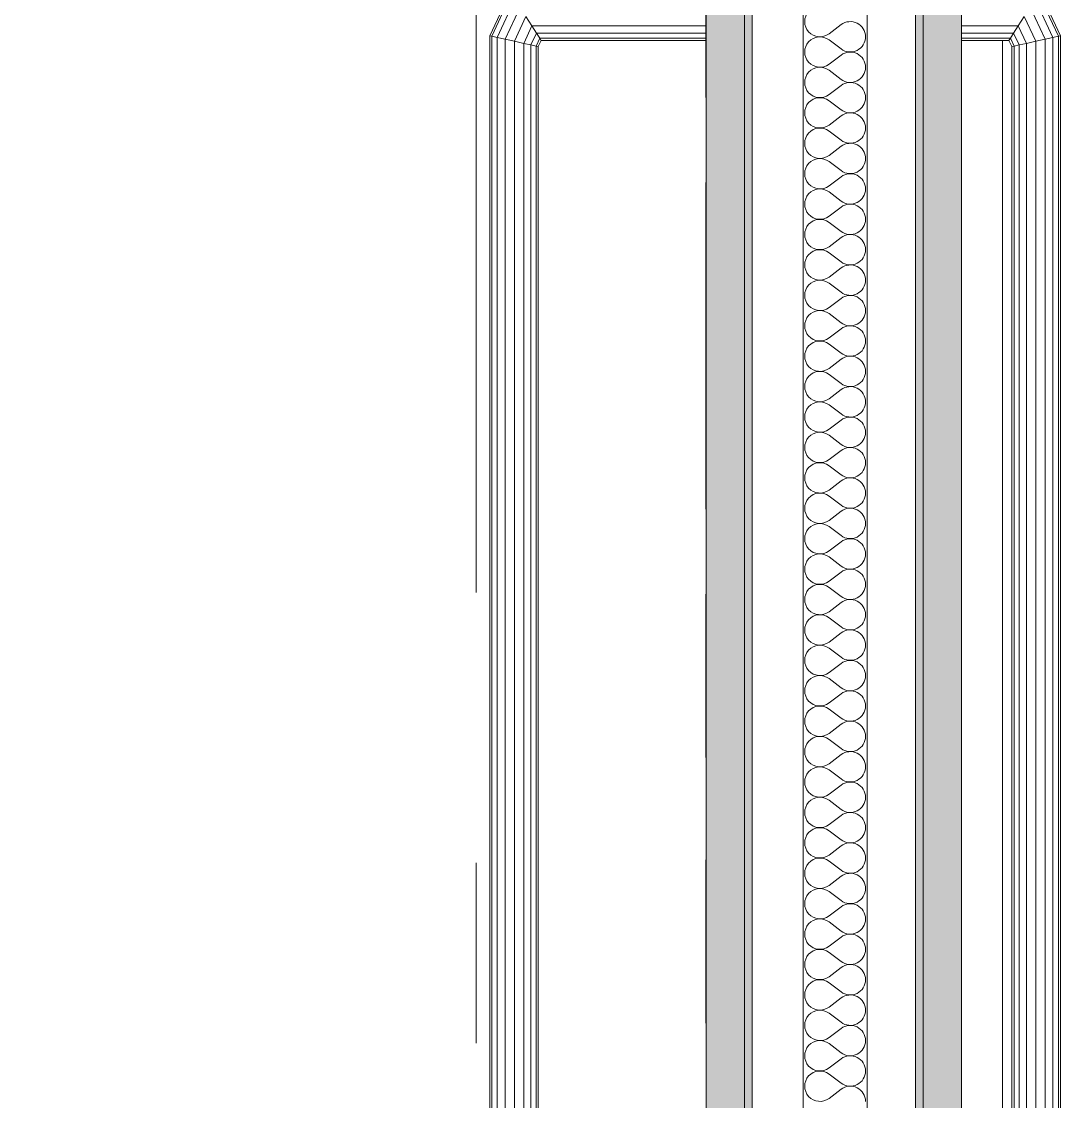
# Model space of a CAD drawing. Header units: millimetres. Extents: x -48147 to 1436659, y -488302 to 18123.
# Drawn here: x 1417157.6 to 1417564.1, y -474028 to -473605.4 of the extents above; entities that cross this region are included whole.
import ezdxf
from ezdxf.enums import TextEntityAlignment as Align

# ---------------------------------------------------------------- set-up
doc = ezdxf.new("R2010")
doc.units = ezdxf.units.MM
doc.header["$MEASUREMENT"] = 0
doc.linetypes.add('Double Dashed', pattern=[546.805537, 264.583325, -105.833328, 70.555556, -105.833328])
doc.linetypes.add('Wipeout_Contour', pattern=[1000, 0, -1000])
for name, color, linetype in [('New_A-15-MG_Structural_Grid_Phase_2', 7, 'Continuous'), ('New_A-25-M_Wall_Int', 7, 'Continuous'), ('New_ArchiCAD Doors', 7, 'Continuous')]:
    doc.layers.add(name, color=color, linetype=linetype)
for name, color, linetype, lineweight, true_color in [('New_A-15-MG_Structural_Grid_Phase_2_Pen_No__222', 7, 'Continuous', 13, 0x65af33), ('New_A-25-M_Wall_Int_Pen_No__107', 7, 'Continuous', 15, 0xa6a6a6), ('New_ArchiCAD Doors_Pen_No__63', 7, 'Continuous', 20, 0x606060)]:
    doc.layers.add(name, color=color, linetype=linetype, lineweight=lineweight, true_color=true_color)
for name, color, linetype, lineweight in [('New_A-25-M_Wall_Int_Pen_No__1', 7, 'Continuous', 13), ('New_ArchiCAD Doors_Pen_No__3', 7, 'Continuous', 18), ('New_ArchiCAD Doors_Pen_No__93', 8, 'Continuous', 13)]:
    doc.layers.add(name, color=color, linetype=linetype, lineweight=lineweight)
doc.styles.add('GENERATED_STYLE_2', font='')
doc.styles.get('GENERATED_STYLE_2').set_extended_font_data('Swis721 BT')

# ---------------------------------------------------------------- blocks, each defined once
blk = doc.blocks.new('Section Elem_195_2', base_point=(1424163.9, -483032.8))
at = {"color": 254, "linetype": 'Wipeout_Contour', "lineweight": 0, "ltscale": 50714756.42789823}
blk.add_wipeout([(1413335.43, -471907.8), (1417385.43, -471907.8), (1417385.43, -471932.8), (1413335.43, -471932.8), (1413335.43, -474014.8), (1413356.75, -474014.8), (1413356.75, -474032.8), (1413335.43, -474032.8), (1413335.43, -474932.8), (1417425.43, -474932.8), (1417425.43, -474232.8), (1417348.78, -474232.8), (1417340.76, -474215.61), (1417340.76, -473610.98), (1417348.78, -473593.8), (1417425.43, -473593.8), (1417425.43, -471639.4), (1413462.32, -471639.4), (1413462.32, -471627.6), (1417425.43, -471627.6), (1417425.43, -471344.6), (1413462.32, -471344.6), (1413462.32, -471332.8), (1413412.14, -471332.8), (1413412.14, -471347.8), (1413349.94, -471347.8), (1413342.73, -471350.78), (1413339.74, -471358), (1413339.74, -471765.6), (1413342.73, -471772.81), (1413349.94, -471775.8), (1413412.14, -471775.8), (1413412.14, -471790.8), (1413335.43, -471790.8)], dxfattribs=at).dxf.layer = 'New_A-25-M_Wall_Int'
at = {"color": 254, "linetype": 'Wipeout_Contour', "lineweight": 0, "ltscale": 8967072.065505432}
blk.add_wipeout([(1417360.88, -473612.79), (1417359.76, -473615.19), (1417359.76, -474211.4), (1417360.88, -474213.8), (1417425.43, -474213.8), (1417425.43, -473612.79)], dxfattribs=at).dxf.layer = 'New_A-25-M_Wall_Int'
blk = doc.blocks.new('Section Elem_339_2', base_point=(1424163.9, -483032.8))
at = {"color": 254, "linetype": 'Wipeout_Contour', "lineweight": 0, "ltscale": 5978621.79790638}
blk.add_wipeout([(1417525.43, -474213.8), (1417541.43, -474213.8), (1417541.43, -473612.79), (1417525.43, -473612.79)], dxfattribs=at).dxf.layer = 'New_ArchiCAD Doors'
at = {"layer": 'New_ArchiCAD Doors_Pen_No__63', "linetype": 'Continuous'}
blk.add_line((1417541.43, -474213.8), (1417541.43, -473612.79), dxfattribs=at)
blk = doc.blocks.new('Section Elem_340_2', base_point=(1424163.9, -483032.8))
at = {"layer": 'New_ArchiCAD Doors_Pen_No__3', "linetype": 'Continuous'}
for p, q in [((1417425.33, -473668.34), (1417425.33, -473732.3)), ((1417425.33, -473796.26), (1417425.33, -473732.3)), ((1417425.33, -473893.47), (1417425.33, -473829.51)), ((1417425.33, -473997.41), (1417425.33, -473933.45))]:
    blk.add_line(p, q, dxfattribs=at)
at = {"color": 254, "linetype": 'Wipeout_Contour', "lineweight": 0, "ltscale": 5977897.92496952}
blk.add_wipeout([(1417343.67, -473611.63), (1417341.55, -473611.16), (1417341.55, -474215.44), (1417343.67, -474214.97)], dxfattribs=at).dxf.layer = 'New_ArchiCAD Doors'
at = {"color": 254, "linetype": 'Wipeout_Contour', "lineweight": 0, "ltscale": 5978731.112184874}
blk.add_wipeout([(1417563.3, -473611.16), (1417561.18, -473611.63), (1417561.18, -474214.97), (1417563.3, -474215.44)], dxfattribs=at).dxf.layer = 'New_ArchiCAD Doors'
at = {"color": 254, "linetype": 'Wipeout_Contour', "lineweight": 0, "ltscale": 5977920.69174818}
blk.add_wipeout([(1417346.79, -474214.27), (1417350.44, -474213.47), (1417350.44, -473613.13), (1417346.79, -473612.32)], dxfattribs=at).dxf.layer = 'New_ArchiCAD Doors'
at = {"color": 254, "linetype": 'Wipeout_Contour', "lineweight": 0, "ltscale": 5977961.348977707}
blk.add_wipeout([(1417358.9, -474211.59), (1417359.76, -474211.4), (1417359.76, -473615.19), (1417358.9, -473615)], dxfattribs=at).dxf.layer = 'New_ArchiCAD Doors'
at = {"color": 254, "linetype": 'Wipeout_Contour', "lineweight": 0, "ltscale": 5978667.68191122}
blk.add_wipeout([(1417545.95, -474211.59), (1417545.95, -473615), (1417545.09, -473615.19), (1417545.09, -474211.4)], dxfattribs=at).dxf.layer = 'New_ArchiCAD Doors'
at = {"color": 254, "linetype": 'Wipeout_Contour', "lineweight": 0, "ltscale": 5978708.343135097}
blk.add_wipeout([(1417558.07, -474214.27), (1417558.07, -473612.32), (1417554.42, -473613.13), (1417554.42, -474213.47)], dxfattribs=at).dxf.layer = 'New_ArchiCAD Doors'
at = {"color": 254, "linetype": 'Wipeout_Contour', "lineweight": 0, "ltscale": 5977892.412732051}
blk.add_wipeout([(1417340.76, -474215.61), (1417341.55, -474215.44), (1417341.55, -473611.16), (1417340.76, -473610.98)], dxfattribs=at).dxf.layer = 'New_ArchiCAD Doors'
at = {"color": 254, "linetype": 'Wipeout_Contour', "lineweight": 0, "ltscale": 5977907.855240518}
blk.add_wipeout([(1417343.67, -473611.63), (1417343.67, -474214.97), (1417346.79, -474214.27), (1417346.79, -473612.32)], dxfattribs=at).dxf.layer = 'New_ArchiCAD Doors'
at = {"color": 254, "linetype": 'Wipeout_Contour', "lineweight": 0, "ltscale": 5978721.180922418}
blk.add_wipeout([(1417561.18, -473611.63), (1417558.07, -473612.32), (1417558.07, -474214.27), (1417561.18, -474214.97)], dxfattribs=at).dxf.layer = 'New_ArchiCAD Doors'
at = {"color": 254, "linetype": 'Wipeout_Contour', "lineweight": 0, "ltscale": 5978736.624982546}
blk.add_wipeout([(1417564.09, -474215.61), (1417564.09, -473610.98), (1417563.3, -473611.16), (1417563.3, -474215.44)], dxfattribs=at).dxf.layer = 'New_ArchiCAD Doors'
at = {"color": 254, "linetype": 'Wipeout_Contour', "lineweight": 0, "ltscale": 5977955.958427088}
blk.add_wipeout([(1417356.92, -474212.03), (1417358.9, -474211.59), (1417358.9, -473615), (1417356.92, -473614.56)], dxfattribs=at).dxf.layer = 'New_ArchiCAD Doors'
at = {"color": 254, "linetype": 'Wipeout_Contour', "lineweight": 0, "ltscale": 5978673.072985862}
blk.add_wipeout([(1417547.94, -474212.03), (1417547.94, -473614.56), (1417545.95, -473615), (1417545.95, -474211.59)], dxfattribs=at).dxf.layer = 'New_ArchiCAD Doors'
at = {"color": 254, "linetype": 'Wipeout_Contour', "lineweight": 0, "ltscale": 5977583.707949805}
blk.add_wipeout([(1417360.88, -473612.79), (1417360.33, -473611.93), (1417358.9, -473615), (1417359.76, -473615.19)], dxfattribs=at).dxf.layer = 'New_ArchiCAD Doors'
at = {"color": 254, "linetype": 'Wipeout_Contour', "lineweight": 0, "ltscale": 5978285.546329821}
blk.add_wipeout([(1417543.97, -473612.79), (1417545.09, -473615.19), (1417545.95, -473615), (1417544.52, -473611.93)], dxfattribs=at).dxf.layer = 'New_ArchiCAD Doors'
at = {"color": 254, "linetype": 'Wipeout_Contour', "lineweight": 0, "ltscale": 5977707.428157729}
blk.add_wipeout([(1417425.43, -473612.79), (1417425.43, -473611.93), (1417360.33, -473611.93), (1417360.88, -473612.79)], dxfattribs=at).dxf.layer = 'New_ArchiCAD Doors'
at = {"color": 254, "linetype": 'Wipeout_Contour', "lineweight": 0, "ltscale": 5978245.505256521}
blk.add_wipeout([(1417525.43, -473612.79), (1417543.97, -473612.79), (1417544.52, -473611.93), (1417525.43, -473611.93)], dxfattribs=at).dxf.layer = 'New_ArchiCAD Doors'
at = {"color": 254, "linetype": 'Wipeout_Contour', "lineweight": 0, "ltscale": 5977946.774428986}
blk.add_wipeout([(1417354.06, -474212.66), (1417356.92, -474212.03), (1417356.92, -473614.56), (1417354.06, -473613.93)], dxfattribs=at).dxf.layer = 'New_ArchiCAD Doors'
at = {"color": 254, "linetype": 'Wipeout_Contour', "lineweight": 0, "ltscale": 5978682.257881073}
blk.add_wipeout([(1417550.8, -474212.66), (1417550.8, -473613.93), (1417547.94, -473614.56), (1417547.94, -474212.03)], dxfattribs=at).dxf.layer = 'New_ArchiCAD Doors'
at = {"color": 254, "linetype": 'Wipeout_Contour', "lineweight": 0, "ltscale": 5977703.899428399}
blk.add_wipeout([(1417360.33, -473611.93), (1417425.43, -473611.93), (1417425.43, -473609.95), (1417359.07, -473609.95)], dxfattribs=at).dxf.layer = 'New_ArchiCAD Doors'
at = {"color": 254, "linetype": 'Wipeout_Contour', "lineweight": 0, "ltscale": 5978245.45287524}
blk.add_wipeout([(1417525.43, -473611.93), (1417544.52, -473611.93), (1417545.78, -473609.95), (1417525.43, -473609.95)], dxfattribs=at).dxf.layer = 'New_ArchiCAD Doors'
at = {"color": 254, "linetype": 'Wipeout_Contour', "lineweight": 0, "ltscale": 5977934.480254441}
blk.add_wipeout([(1417350.44, -474213.47), (1417354.06, -474212.66), (1417354.06, -473613.93), (1417350.44, -473613.13)], dxfattribs=at).dxf.layer = 'New_ArchiCAD Doors'
at = {"color": 254, "linetype": 'Wipeout_Contour', "lineweight": 0, "ltscale": 5978694.553264665}
blk.add_wipeout([(1417554.42, -473613.13), (1417550.8, -473613.93), (1417550.8, -474212.66), (1417554.42, -474213.47)], dxfattribs=at).dxf.layer = 'New_ArchiCAD Doors'
at = {"color": 254, "linetype": 'Wipeout_Contour', "lineweight": 0, "ltscale": 5977578.176144824}
blk.add_wipeout([(1417358.9, -473615), (1417360.33, -473611.93), (1417359.07, -473609.95), (1417356.92, -473614.56)], dxfattribs=at).dxf.layer = 'New_ArchiCAD Doors'
at = {"color": 254, "linetype": 'Wipeout_Contour', "lineweight": 0, "ltscale": 5978288.940858656}
blk.add_wipeout([(1417545.95, -473615), (1417547.94, -473614.56), (1417545.78, -473609.95), (1417544.52, -473611.93)], dxfattribs=at).dxf.layer = 'New_ArchiCAD Doors'
at = {"color": 254, "linetype": 'Wipeout_Contour', "lineweight": 0, "ltscale": 5977568.784158335}
blk.add_wipeout([(1417354.06, -473613.93), (1417356.92, -473614.56), (1417359.07, -473609.95), (1417357.25, -473607.09)], dxfattribs=at).dxf.layer = 'New_ArchiCAD Doors'
at = {"color": 254, "linetype": 'Wipeout_Contour', "lineweight": 0, "ltscale": 5978294.578899813}
blk.add_wipeout([(1417550.8, -473613.93), (1417547.61, -473607.09), (1417545.78, -473609.95), (1417547.94, -473614.56)], dxfattribs=at).dxf.layer = 'New_ArchiCAD Doors'
at = {"layer": 'New_ArchiCAD Doors_Pen_No__93', "linetype": 'Continuous'}
for p, q in [((1417359.76, -473615.19), (1417360.88, -473612.79)), ((1417359.76, -474211.4), (1417359.76, -473615.19)), ((1417360.88, -473612.79), (1417425.43, -473612.79)), ((1417543.97, -473612.79), (1417525.43, -473612.79)), ((1417545.09, -473615.19), (1417543.97, -473612.79)), ((1417545.09, -474211.4), (1417545.09, -473615.19))]:
    blk.add_line(p, q, dxfattribs=at)
at = {"color": 254, "linetype": 'Wipeout_Contour', "lineweight": 0, "ltscale": 5977556.214615133}
blk.add_wipeout([(1417350.44, -473613.13), (1417354.06, -473613.93), (1417357.25, -473607.09), (1417354.94, -473603.47)], dxfattribs=at).dxf.layer = 'New_ArchiCAD Doors'
at = {"color": 254, "linetype": 'Wipeout_Contour', "lineweight": 0, "ltscale": 5978302.111514271}
blk.add_wipeout([(1417547.61, -473607.09), (1417550.8, -473613.93), (1417554.42, -473613.13), (1417549.91, -473603.47)], dxfattribs=at).dxf.layer = 'New_ArchiCAD Doors'
at = {"layer": 'New_ArchiCAD Doors_Pen_No__93', "linetype": 'Continuous'}
for p, q in [((1417358.9, -474211.59), (1417358.9, -473615)), ((1417359.76, -473615.19), (1417358.9, -473615)), ((1417545.09, -473615.19), (1417545.95, -473615)), ((1417545.95, -474211.59), (1417545.95, -473615))]:
    blk.add_line(p, q, dxfattribs=at)
at = {"color": 254, "linetype": 'Wipeout_Contour', "lineweight": 0, "ltscale": 5977542.123532491}
blk.add_wipeout([(1417346.79, -473612.32), (1417350.44, -473613.13), (1417354.94, -473603.47), (1417352.62, -473599.82)], dxfattribs=at).dxf.layer = 'New_ArchiCAD Doors'
at = {"color": 254, "linetype": 'Wipeout_Contour', "lineweight": 0, "ltscale": 5978310.538106339}
blk.add_wipeout([(1417549.91, -473603.47), (1417554.42, -473613.13), (1417558.07, -473612.32), (1417552.24, -473599.82)], dxfattribs=at).dxf.layer = 'New_ArchiCAD Doors'
at = {"color": 254, "linetype": 'Wipeout_Contour', "lineweight": 0, "ltscale": 5977697.897296164}
blk.add_wipeout([(1417359.07, -473609.95), (1417425.43, -473609.95), (1417425.43, -473607.09), (1417357.25, -473607.09)], dxfattribs=at).dxf.layer = 'New_ArchiCAD Doors'
at = {"color": 254, "linetype": 'Wipeout_Contour', "lineweight": 0, "ltscale": 5978245.328891271}
blk.add_wipeout([(1417525.43, -473609.95), (1417545.78, -473609.95), (1417547.61, -473607.09), (1417525.43, -473607.09)], dxfattribs=at).dxf.layer = 'New_ArchiCAD Doors'
at = {"layer": 'New_ArchiCAD Doors_Pen_No__93', "linetype": 'Continuous'}
for p, q in [((1417356.92, -473614.56), (1417359.07, -473609.95)), ((1417358.9, -473615), (1417360.33, -473611.93)), ((1417360.33, -473611.93), (1417359.07, -473609.95)), ((1417359.07, -473609.95), (1417425.43, -473609.95)), ((1417360.88, -473612.79), (1417360.33, -473611.93)), ((1417360.33, -473611.93), (1417425.43, -473611.93)), ((1417545.78, -473609.95), (1417525.43, -473609.95)), ((1417544.52, -473611.93), (1417525.43, -473611.93)), ((1417543.97, -473612.79), (1417544.52, -473611.93)), ((1417544.52, -473611.93), (1417545.78, -473609.95)), ((1417545.95, -473615), (1417544.52, -473611.93)), ((1417547.94, -473614.56), (1417545.78, -473609.95)), ((1417356.92, -474212.03), (1417356.92, -473614.56)), ((1417358.9, -473615), (1417356.92, -473614.56)), ((1417545.95, -473615), (1417547.94, -473614.56)), ((1417547.94, -474212.03), (1417547.94, -473614.56))]:
    blk.add_line(p, q, dxfattribs=at)
at = {"color": 254, "linetype": 'Wipeout_Contour', "lineweight": 0, "ltscale": 5977529.010577207}
blk.add_wipeout([(1417343.67, -473611.63), (1417346.79, -473612.32), (1417352.62, -473599.82), (1417350.63, -473596.7)], dxfattribs=at).dxf.layer = 'New_ArchiCAD Doors'
at = {"color": 254, "linetype": 'Wipeout_Contour', "lineweight": 0, "ltscale": 5978318.374092672}
blk.add_wipeout([(1417552.24, -473599.82), (1417558.07, -473612.32), (1417561.18, -473611.63), (1417554.23, -473596.7)], dxfattribs=at).dxf.layer = 'New_ArchiCAD Doors'
at = {"color": 254, "linetype": 'Wipeout_Contour', "lineweight": 0, "ltscale": 5977689.866631036}
blk.add_wipeout([(1417425.43, -473603.47), (1417354.94, -473603.47), (1417357.25, -473607.09), (1417425.43, -473607.09)], dxfattribs=at).dxf.layer = 'New_ArchiCAD Doors'
at = {"color": 254, "linetype": 'Wipeout_Contour', "lineweight": 0, "ltscale": 5978245.148884841}
blk.add_wipeout([(1417525.43, -473607.09), (1417547.61, -473607.09), (1417549.91, -473603.47), (1417525.43, -473603.47)], dxfattribs=at).dxf.layer = 'New_ArchiCAD Doors'
at = {"layer": 'New_ArchiCAD Doors_Pen_No__3', "linetype": 'Continuous'}
blk.add_line((1417425.33, -473571.12), (1417425.33, -473635.08), dxfattribs=at)
at = {"layer": 'New_ArchiCAD Doors_Pen_No__93', "linetype": 'Continuous'}
for p, q in [((1417357.25, -473607.09), (1417354.94, -473603.47)), ((1417547.61, -473607.09), (1417549.91, -473603.47)), ((1417354.06, -473613.93), (1417357.25, -473607.09)), ((1417359.07, -473609.95), (1417357.25, -473607.09)), ((1417357.25, -473607.09), (1417425.43, -473607.09)), ((1417547.61, -473607.09), (1417525.43, -473607.09)), ((1417545.78, -473609.95), (1417547.61, -473607.09)), ((1417550.8, -473613.93), (1417547.61, -473607.09)), ((1417356.92, -473614.56), (1417354.06, -473613.93)), ((1417354.06, -473613.93), (1417354.06, -474212.66)), ((1417547.94, -473614.56), (1417550.8, -473613.93)), ((1417550.8, -473613.93), (1417550.8, -474212.66))]:
    blk.add_line(p, q, dxfattribs=at)
at = {"color": 254, "linetype": 'Wipeout_Contour', "lineweight": 0, "ltscale": 5977518.875443991}
blk.add_wipeout([(1417349.28, -473594.59), (1417341.55, -473611.16), (1417343.67, -473611.63), (1417350.63, -473596.7)], dxfattribs=at).dxf.layer = 'New_ArchiCAD Doors'
at = {"color": 254, "linetype": 'Wipeout_Contour', "lineweight": 0, "ltscale": 5978324.418126585}
blk.add_wipeout([(1417555.57, -473594.59), (1417554.23, -473596.7), (1417561.18, -473611.63), (1417563.3, -473611.16)], dxfattribs=at).dxf.layer = 'New_ArchiCAD Doors'
at = {"color": 254, "linetype": 'Wipeout_Contour', "lineweight": 0, "ltscale": 5977513.266681656}
blk.add_wipeout([(1417340.76, -473610.98), (1417341.55, -473611.16), (1417349.28, -473594.59), (1417348.78, -473593.8)], dxfattribs=at).dxf.layer = 'New_ArchiCAD Doors'
at = {"color": 254, "linetype": 'Wipeout_Contour', "lineweight": 0, "ltscale": 5978327.737841712}
blk.add_wipeout([(1417564.09, -473610.98), (1417556.08, -473593.8), (1417555.57, -473594.59), (1417563.3, -473611.16)], dxfattribs=at).dxf.layer = 'New_ArchiCAD Doors'
at = {"layer": 'New_ArchiCAD Doors_Pen_No__93', "linetype": 'Continuous'}
for p, q in [((1417340.76, -473610.98), (1417348.78, -473593.8)), ((1417341.55, -473611.16), (1417349.28, -473594.59)), ((1417563.3, -473611.16), (1417555.57, -473594.59)), ((1417564.09, -473610.98), (1417556.08, -473593.8)), ((1417343.67, -473611.63), (1417350.63, -473596.7)), ((1417561.18, -473611.63), (1417554.23, -473596.7)), ((1417346.79, -473612.32), (1417352.62, -473599.82)), ((1417350.44, -473613.13), (1417354.94, -473603.47)), ((1417554.42, -473613.13), (1417549.91, -473603.47)), ((1417558.07, -473612.32), (1417552.24, -473599.82)), ((1417340.76, -474215.61), (1417340.76, -473610.98)), ((1417341.55, -473611.16), (1417340.76, -473610.98)), ((1417341.55, -474215.44), (1417341.55, -473611.16)), ((1417343.67, -473611.63), (1417341.55, -473611.16)), ((1417343.67, -474214.97), (1417343.67, -473611.63)), ((1417346.79, -473612.32), (1417343.67, -473611.63)), ((1417558.07, -473612.32), (1417561.18, -473611.63)), ((1417561.18, -473611.63), (1417563.3, -473611.16)), ((1417561.18, -474214.97), (1417561.18, -473611.63)), ((1417563.3, -473611.16), (1417564.09, -473610.98)), ((1417563.3, -474215.44), (1417563.3, -473611.16)), ((1417564.09, -474215.61), (1417564.09, -473610.98)), ((1417346.79, -474214.27), (1417346.79, -473612.32)), ((1417350.44, -473613.13), (1417346.79, -473612.32)), ((1417350.44, -473613.13), (1417350.44, -474213.47)), ((1417354.06, -473613.93), (1417350.44, -473613.13)), ((1417550.8, -473613.93), (1417554.42, -473613.13)), ((1417554.42, -473613.13), (1417558.07, -473612.32)), ((1417554.42, -473613.13), (1417554.42, -474213.47)), ((1417558.07, -474214.27), (1417558.07, -473612.32))]:
    blk.add_line(p, q, dxfattribs=at)
blk = doc.blocks.new('*X370', base_point=(1424163.9, -483032.8))
at = {"layer": 'New_A-25-M_Wall_Int_Pen_No__107', "linetype": 'Continuous'}
for p, q in [((1417473.55, -473610.18), (1417478.31, -473606.61)), ((1417473.55, -473612.56), (1417478.31, -473616.13)), ((1417473.55, -473622.08), (1417478.31, -473618.51)), ((1417473.55, -473624.46), (1417478.31, -473628.04)), ((1417473.55, -473633.99), (1417478.31, -473630.42)), ((1417473.55, -473636.37), (1417478.31, -473639.94)), ((1417473.55, -473645.89), (1417478.31, -473642.32)), ((1417473.55, -473648.27), (1417478.31, -473651.84)), ((1417473.55, -473657.8), (1417478.31, -473654.23)), ((1417473.55, -473660.18), (1417478.31, -473663.75)), ((1417473.55, -473669.7), (1417478.31, -473666.13)), ((1417473.55, -473672.08), (1417478.31, -473675.65)), ((1417473.55, -473681.61), (1417478.31, -473678.04)), ((1417473.55, -473683.99), (1417478.31, -473687.56)), ((1417473.55, -473693.51), (1417478.31, -473689.94)), ((1417473.55, -473695.89), (1417478.31, -473699.46)), ((1417473.55, -473705.42), (1417478.31, -473701.84)), ((1417473.55, -473707.8), (1417478.31, -473711.37)), ((1417473.55, -473717.32), (1417478.31, -473713.75)), ((1417473.55, -473719.7), (1417478.31, -473723.27)), ((1417473.55, -473729.23), (1417478.31, -473725.65)), ((1417473.55, -473731.61), (1417478.31, -473735.18)), ((1417473.55, -473741.13), (1417478.31, -473737.56)), ((1417473.55, -473743.51), (1417478.31, -473747.08)), ((1417473.55, -473753.04), (1417478.31, -473749.46)), ((1417473.55, -473755.42), (1417478.31, -473758.99)), ((1417473.55, -473764.94), (1417478.31, -473761.37)), ((1417473.55, -473767.32), (1417478.31, -473770.89)), ((1417473.55, -473776.84), (1417478.31, -473773.27)), ((1417473.55, -473779.23), (1417478.31, -473782.8)), ((1417473.55, -473788.75), (1417478.31, -473785.18)), ((1417473.55, -473791.13), (1417478.31, -473794.7)), ((1417473.55, -473800.65), (1417478.31, -473797.08)), ((1417473.55, -473803.04), (1417478.31, -473806.61)), ((1417473.55, -473812.56), (1417478.31, -473808.99)), ((1417473.55, -473814.94), (1417478.31, -473818.51)), ((1417473.55, -473824.46), (1417478.31, -473820.89)), ((1417473.55, -473826.84), (1417478.31, -473830.42)), ((1417473.55, -473836.37), (1417478.31, -473832.8)), ((1417473.55, -473838.75), (1417478.31, -473842.32)), ((1417473.55, -473848.27), (1417478.31, -473844.7)), ((1417473.55, -473850.65), (1417478.31, -473854.23)), ((1417473.55, -473860.18), (1417478.31, -473856.61)), ((1417473.55, -473862.56), (1417478.31, -473866.13)), ((1417473.55, -473872.08), (1417478.31, -473868.51)), ((1417473.55, -473874.46), (1417478.31, -473878.04)), ((1417473.55, -473883.99), (1417478.31, -473880.42)), ((1417473.55, -473886.37), (1417478.31, -473889.94)), ((1417473.55, -473895.89), (1417478.31, -473892.32)), ((1417473.55, -473898.27), (1417478.31, -473901.84)), ((1417473.55, -473907.8), (1417478.31, -473904.23)), ((1417473.55, -473910.18), (1417478.31, -473913.75)), ((1417473.55, -473919.7), (1417478.31, -473916.13)), ((1417473.55, -473922.08), (1417478.31, -473925.65)), ((1417473.55, -473931.61), (1417478.31, -473928.04)), ((1417473.55, -473933.99), (1417478.31, -473937.56)), ((1417473.55, -473943.51), (1417478.31, -473939.94)), ((1417473.55, -473945.89), (1417478.31, -473949.46)), ((1417473.55, -473955.42), (1417478.31, -473951.84)), ((1417473.55, -473957.8), (1417478.31, -473961.37)), ((1417473.55, -473967.32), (1417478.31, -473963.75)), ((1417473.55, -473969.7), (1417478.31, -473973.27)), ((1417473.55, -473979.23), (1417478.31, -473975.65)), ((1417473.55, -473981.61), (1417478.31, -473985.18)), ((1417473.55, -473991.13), (1417478.31, -473987.56)), ((1417473.55, -473993.51), (1417478.31, -473997.08)), ((1417473.55, -474003.04), (1417478.31, -473999.46)), ((1417473.55, -474005.42), (1417478.31, -474008.99)), ((1417473.55, -474014.94), (1417478.31, -474011.37)), ((1417473.55, -474017.32), (1417478.31, -474020.89)), ((1417473.55, -474026.84), (1417478.31, -474023.27))]:
    blk.add_line(p, q, dxfattribs=at)
for centre, start, end in [((1417469.98, -473605.42), 53.1301, 306.8699), ((1417481.88, -473611.37), 0, 126.8699), ((1417469.98, -473617.32), 53.1301, 306.8699), ((1417481.88, -473611.37), 233.1301, 0), ((1417481.88, -473623.27), 0, 126.8699), ((1417469.98, -473629.23), 53.1301, 306.8699), ((1417481.88, -473623.27), 233.1301, 0), ((1417481.88, -473635.18), 0, 126.8699), ((1417469.98, -473641.13), 53.1301, 306.8699), ((1417481.88, -473635.18), 233.1301, 0), ((1417481.88, -473647.08), 0, 126.8699), ((1417469.98, -473653.04), 53.1301, 306.8699), ((1417481.88, -473647.08), 233.1301, 0), ((1417481.88, -473658.99), 0, 126.8699), ((1417469.98, -473664.94), 53.1301, 306.8699), ((1417481.88, -473658.99), 233.1301, 0), ((1417481.88, -473670.89), 0, 126.8699), ((1417469.98, -473676.84), 53.1301, 306.8699), ((1417481.88, -473670.89), 233.1301, 0), ((1417481.88, -473682.8), 0, 126.8699), ((1417469.98, -473688.75), 53.1301, 306.8699), ((1417481.88, -473682.8), 233.1301, 0), ((1417481.88, -473694.7), 0, 126.8699), ((1417469.98, -473700.65), 53.1301, 306.8699), ((1417481.88, -473694.7), 233.1301, 0), ((1417481.88, -473706.61), 0, 126.8699), ((1417469.98, -473712.56), 53.1301, 306.8699), ((1417481.88, -473706.61), 233.1301, 0), ((1417481.88, -473718.51), 0, 126.8699), ((1417469.98, -473724.46), 53.1301, 306.8699), ((1417481.88, -473718.51), 233.1301, 0), ((1417481.88, -473730.42), 0, 126.8699), ((1417469.98, -473736.37), 53.1301, 306.8699), ((1417481.88, -473730.42), 233.1301, 0), ((1417481.88, -473742.32), 0, 126.8699), ((1417469.98, -473748.27), 53.1301, 306.8699), ((1417481.88, -473742.32), 233.1301, 0), ((1417481.88, -473754.23), 0, 126.8699), ((1417469.98, -473760.18), 53.1301, 306.8699), ((1417481.88, -473754.23), 233.1301, 0), ((1417481.88, -473766.13), 0, 126.8699), ((1417469.98, -473772.08), 53.1301, 306.8699), ((1417481.88, -473766.13), 233.1301, 0), ((1417481.88, -473778.04), 0, 126.8699), ((1417469.98, -473783.99), 53.1301, 306.8699), ((1417481.88, -473778.04), 233.1301, 0), ((1417481.88, -473789.94), 0, 126.8699), ((1417469.98, -473795.89), 53.1301, 306.8699), ((1417481.88, -473789.94), 233.1301, 0), ((1417481.88, -473801.84), 0, 126.8699), ((1417469.98, -473807.8), 53.1301, 306.8699), ((1417481.88, -473801.84), 233.1301, 0), ((1417481.88, -473813.75), 0, 126.8699), ((1417469.98, -473819.7), 53.1301, 306.8699), ((1417481.88, -473813.75), 233.1301, 0), ((1417481.88, -473825.65), 0, 126.8699), ((1417469.98, -473831.61), 53.1301, 306.8699), ((1417481.88, -473825.65), 233.1301, 0), ((1417481.88, -473837.56), 0, 126.8699), ((1417469.98, -473843.51), 53.1301, 306.8699), ((1417481.88, -473837.56), 233.1301, 0), ((1417481.88, -473849.46), 0, 126.8699), ((1417469.98, -473855.42), 53.1301, 306.8699), ((1417481.88, -473849.46), 233.1301, 0), ((1417481.88, -473861.37), 0, 126.8699), ((1417469.98, -473867.32), 53.1301, 306.8699), ((1417481.88, -473861.37), 233.1301, 0), ((1417481.88, -473873.27), 0, 126.8699), ((1417469.98, -473879.23), 53.1301, 306.8699), ((1417481.88, -473873.27), 233.1301, 0), ((1417481.88, -473885.18), 0, 126.8699), ((1417469.98, -473891.13), 53.1301, 306.8699), ((1417481.88, -473885.18), 233.1301, 0), ((1417481.88, -473897.08), 0, 126.8699), ((1417469.98, -473903.04), 53.1301, 306.8699), ((1417481.88, -473897.08), 233.1301, 0), ((1417481.88, -473908.99), 0, 126.8699), ((1417469.98, -473914.94), 53.1301, 306.8699), ((1417481.88, -473908.99), 233.1301, 0), ((1417481.88, -473920.89), 0, 126.8699), ((1417469.98, -473926.84), 53.1301, 306.8699), ((1417481.88, -473920.89), 233.1301, 0), ((1417481.88, -473932.8), 0, 126.8699), ((1417469.98, -473938.75), 53.1301, 306.8699), ((1417481.88, -473932.8), 233.1301, 0), ((1417481.88, -473944.7), 0, 126.8699), ((1417469.98, -473950.65), 53.1301, 306.8699), ((1417481.88, -473944.7), 233.1301, 0), ((1417481.88, -473956.61), 0, 126.8699), ((1417469.98, -473962.56), 53.1301, 306.8699), ((1417481.88, -473956.61), 233.1301, 0), ((1417481.88, -473968.51), 0, 126.8699), ((1417469.98, -473974.46), 53.1301, 306.8699), ((1417481.88, -473968.51), 233.1301, 0), ((1417481.88, -473980.42), 0, 126.8699), ((1417469.98, -473986.37), 53.1301, 306.8699), ((1417481.88, -473980.42), 233.1301, 0), ((1417481.88, -473992.32), 0, 126.8699), ((1417469.98, -473998.27), 53.1301, 306.8699), ((1417481.88, -473992.32), 233.1301, 0), ((1417481.88, -474004.23), 0, 126.8699), ((1417469.98, -474010.18), 53.1301, 306.8699), ((1417481.88, -474004.23), 233.1301, 0), ((1417481.88, -474016.13), 0, 126.8699), ((1417469.98, -474022.08), 53.1301, 306.8699), ((1417481.88, -474016.13), 233.1301, 0), ((1417481.88, -474028.04), 0, 126.8699)]:
    blk.add_arc(centre, 5.95, start, end, dxfattribs=at)
blk = doc.blocks.new('Section Elem_341_2', base_point=(1424163.9, -483032.8))
at = {"layer": 'New_A-25-M_Wall_Int_Pen_No__107', "linetype": 'Continuous'}
for points in [[(1417425.43, -471087.8), (1417425.43, -474932.8), (1417440.43, -474932.8), (1417440.43, -471087.8)], [(1417510.43, -474932.8), (1417525.43, -474932.8), (1417525.43, -472332.8), (1417510.43, -472332.8)]]:
    blk.add_hatch(color=256, dxfattribs=at).paths.add_polyline_path(points)
at = {"layer": 'New_A-25-M_Wall_Int_Pen_No__107', "linetype": 'Continuous', "lineweight": 0, "true_color": 0x535353}
blk.add_hatch(color=251, dxfattribs=at).paths.add_polyline_path([(1417440.43, -474932.8), (1417443.43, -474932.8), (1417443.43, -471087.8), (1417440.43, -471087.8)])
at = {"layer": 'New_A-25-M_Wall_Int_Pen_No__1', "linetype": 'Continuous'}
for p, q in [((1417440.43, -471087.8), (1417440.43, -474932.8)), ((1417425.43, -471182.8), (1417425.43, -474932.8)), ((1417510.43, -472332.8), (1417510.43, -474932.8)), ((1417525.43, -472332.8), (1417525.43, -474932.8))]:
    blk.add_line(p, q, dxfattribs=at)
at = {"color": 254, "linetype": 'Wipeout_Contour', "lineweight": 0, "ltscale": 5977178.312665245}
blk.add_wipeout([(1417443.43, -474932.8), (1417463.43, -474932.8), (1417463.43, -471087.8), (1417443.43, -471087.8)], dxfattribs=at).dxf.layer = 'New_A-25-M_Wall_Int'
at = {"layer": 'New_A-25-M_Wall_Int_Pen_No__1', "linetype": 'Continuous'}
blk.add_line((1417443.43, -471087.8), (1417443.43, -474932.8), dxfattribs=at)
at = {"color": 254, "linetype": 'Wipeout_Contour', "lineweight": 0, "ltscale": 5977263.68468339}
blk.add_wipeout([(1417463.43, -474932.8), (1417488.43, -474932.8), (1417488.43, -471087.8), (1417463.43, -471087.8)], dxfattribs=at).dxf.layer = 'New_A-25-M_Wall_Int'
at = {"layer": 'New_A-25-M_Wall_Int_Pen_No__1', "linetype": 'Continuous'}
blk.add_line((1417463.43, -471087.8), (1417463.43, -474932.8), dxfattribs=at)
at = {"layer": 'New_A-25-M_Wall_Int'}
blk.add_blockref('*X370', (1424163.9, -483032.8), dxfattribs=at)
at = {"color": 254, "linetype": 'Wipeout_Contour', "lineweight": 0, "ltscale": 5977347.159658451}
blk.add_wipeout([(1417488.43, -474932.8), (1417507.43, -474932.8), (1417507.43, -471087.8), (1417488.43, -471087.8)], dxfattribs=at).dxf.layer = 'New_A-25-M_Wall_Int'
at = {"layer": 'New_A-25-M_Wall_Int_Pen_No__107', "linetype": 'Continuous', "lineweight": 0, "true_color": 0x535353}
blk.add_hatch(color=251, dxfattribs=at).paths.add_polyline_path([(1417507.43, -474932.8), (1417510.43, -474932.8), (1417510.43, -472332.8), (1417510.43, -472307.8), (1417510.43, -471087.8), (1417507.43, -471087.8)])
at = {"layer": 'New_A-25-M_Wall_Int_Pen_No__1', "linetype": 'Continuous'}
for p, q in [((1417488.43, -471087.8), (1417488.43, -474932.8)), ((1417507.43, -471087.8), (1417507.43, -474932.8))]:
    blk.add_line(p, q, dxfattribs=at)
blk = doc.blocks.new('Standard grid marker[2]_2', base_point=(1417335.43, -461628.17))
at = {"layer": 'New_A-15-MG_Structural_Grid_Phase_2_Pen_No__222', "linetype": 'Double Dashed'}
blk.add_line((1417335.43, -462628.17), (1417335.43, -486032.8), dxfattribs=at)
at = {"layer": 'New_A-15-MG_Structural_Grid_Phase_2_Pen_No__222', "style": 'GENERATED_STYLE_2'}
for tag, p in [('AC_MarkerText_1_0', (1417335.43, -461359.75)), ('AC_MarkerText_1_1', (1417335.43, -487264.38))]:
    blk.add_attdef(tag, text='', height=175, rotation=360, dxfattribs=at).set_placement(p, align=Align.MIDDLE_CENTER)

msp = doc.modelspace()

# ---------------------------------------------------------------- block references
at = {"layer": 'New_A-25-M_Wall_Int'}
msp.add_blockref('Section Elem_195_2', (1424163.9, -483032.8), dxfattribs=at)
at = {"layer": 'New_ArchiCAD Doors'}
msp.add_blockref('Section Elem_339_2', (1424163.9, -483032.8), dxfattribs=at)

# ---------------------------------------------------------------- next in the draw order: block references
msp.add_blockref('Section Elem_340_2', (1424163.9, -483032.8), dxfattribs=at)

# ---------------------------------------------------------------- next in the draw order: block references
at = {"layer": 'New_A-25-M_Wall_Int'}
msp.add_blockref('Section Elem_341_2', (1424163.9, -483032.8), dxfattribs=at)

# ---------------------------------------------------------------- next in the draw order: block references
at = {"layer": 'New_A-15-MG_Structural_Grid_Phase_2', "color": 8, "linetype": 'Continuous', "lineweight": 15}
msp.add_blockref('Standard grid marker[2]_2', (1417335.43, -461628.17), dxfattribs=at)

doc.saveas('drawing.dxf')
